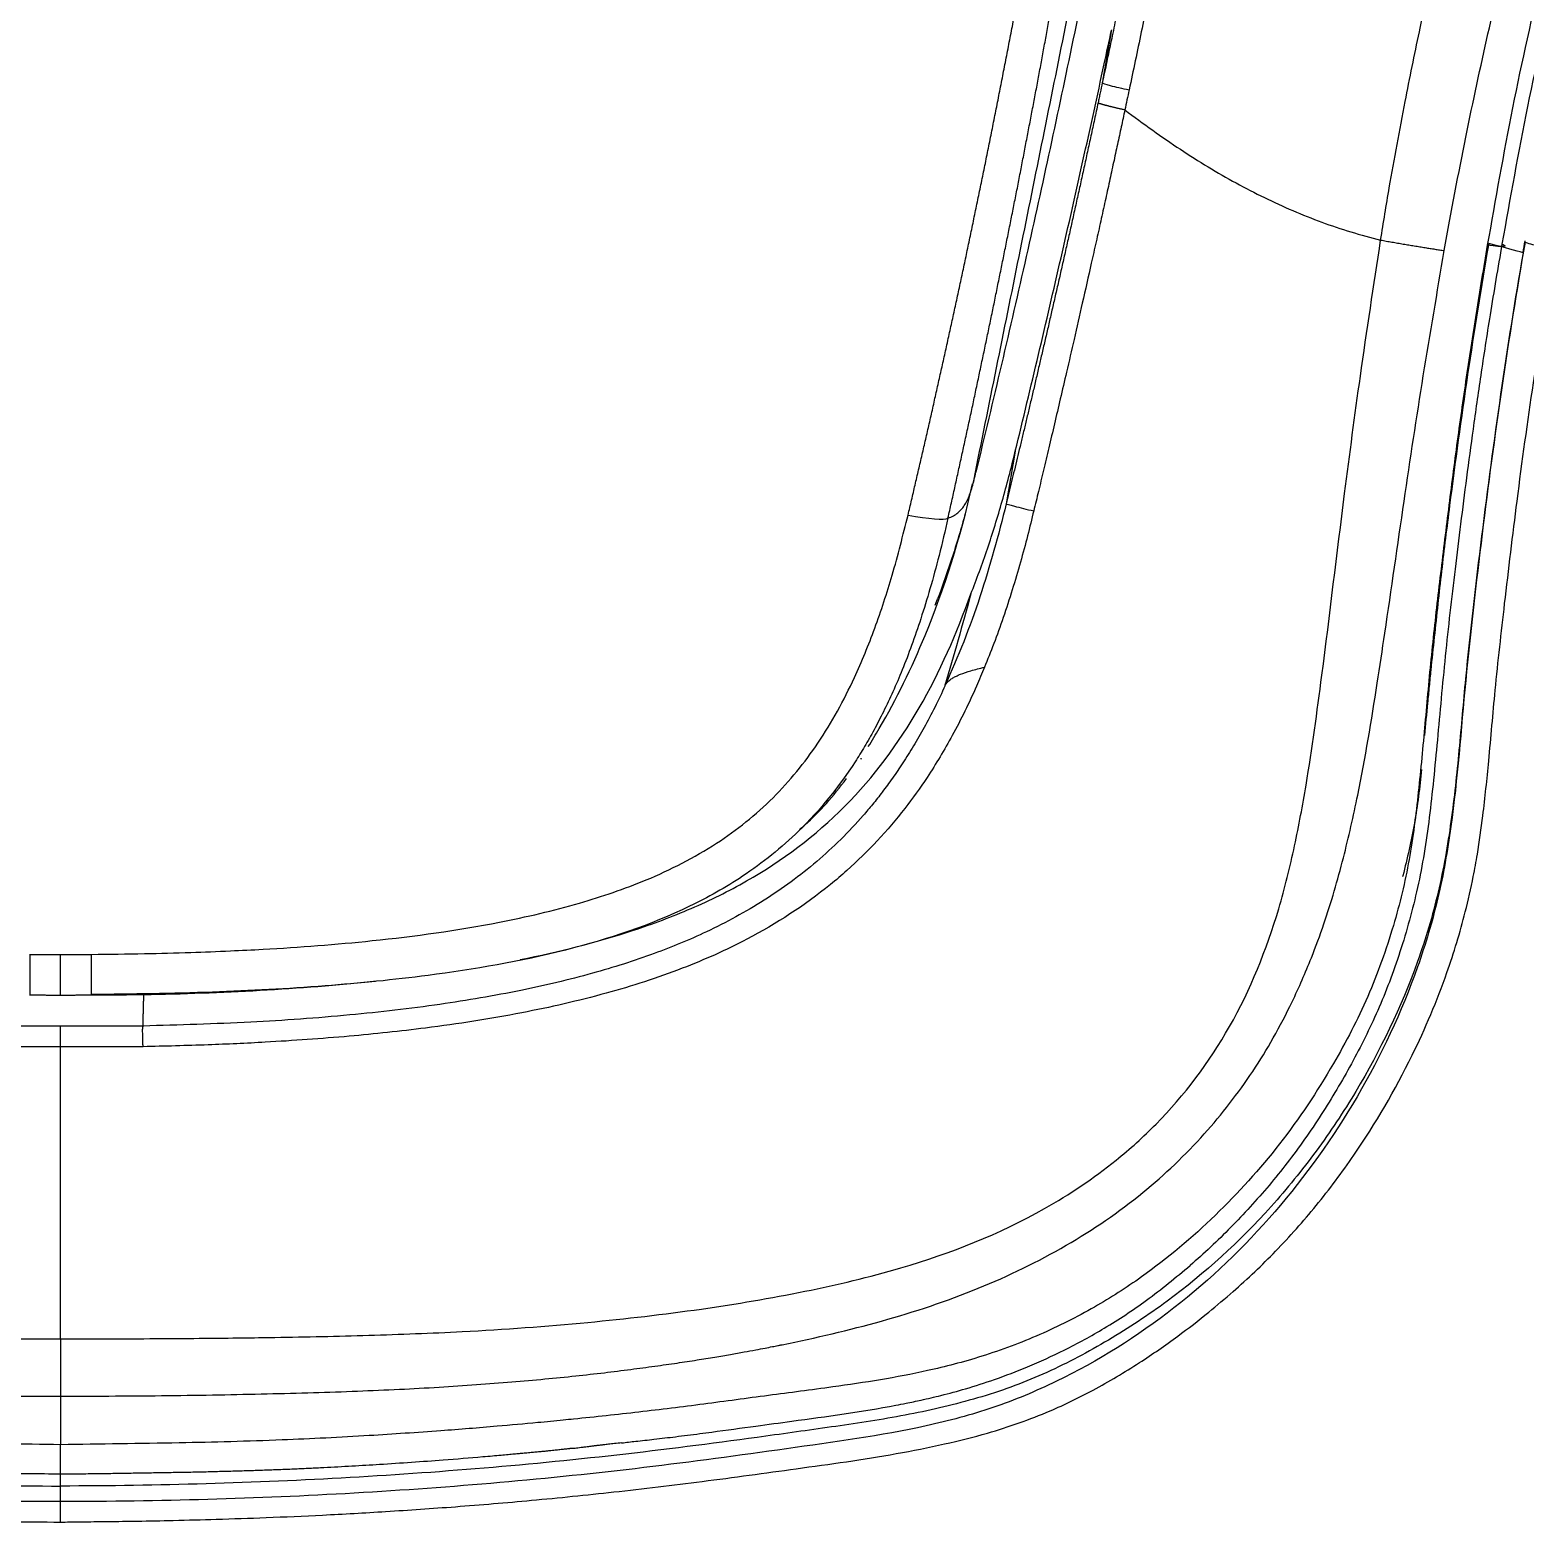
# Model space of a CAD drawing. Extents: x 1777 to 3131, y 3495 to 4487.
# Drawn here: x 2239.63 to 2253.95, y 4022.52 to 4036.81 of the extents above; entities that cross this region are included whole.
import ezdxf

# ---------------------------------------------------------------- set-up
doc = ezdxf.new("R2010")
doc.units = 0
doc.header["$LTSCALE"] = 30
doc.header["$MEASUREMENT"] = 0
doc.layers.add('\\M+5B3DF\\M+5B4E7\\M+5CFDF', color=3, linetype='CONTINUOUS', lineweight=9)

msp = doc.modelspace()

# ---------------------------------------------------------------- linework, layer by layer
at = {"layer": '\\M+5B3DF\\M+5B4E7\\M+5CFDF', "color": 0, "lineweight": -3}
for p, q in [((2249.068, 4032.777), (2248.98, 4032.273)), ((2239.924, 4022.865), (2239.924, 4023.02)), ((2239.924, 4022.716), (2239.924, 4022.865))]:
    msp.add_line(p, q, dxfattribs=at)
for centre, major_axis, ratio, start_param, end_param in [((2250.146, 4036.255), (0.245, -0.052), 0.05394, 3.155452, 4.773361), ((2249.223, 4032.214), (0.243, -0.059), 0.014507, 3.166354, 4.80362), ((2247.942, 4032.254), (-0.488, 0.11), 0.131853, 1.803801, 3.00151), ((2247.79, 4030.291), (0, 0.5), 0.999999, 2.717162, 2.738304), ((2239.632, 4028.067), (0.003, 0.5), 0.003477, 1.789549, 3.107129), ((2239.924, 4028.066), (0, 0.5), 0.000009, 3.185654, 4.493524), ((2240.217, 4028.067), (-0.003, 0.5), 0.003479, 3.176055, 4.493636), ((2239.924, 4027.024), (0, -0.25), 0.000178, 1.763416, 2.951475), ((2239.924, 4023.802), (0, 1.5), 0.000013, 1.25003, 1.621353)]:
    msp.add_ellipse(centre, major_axis=major_axis, ratio=ratio, start_param=start_param, end_param=end_param, dxfattribs=at)
for points, knots in [([(2290.484, 4143.007), (2290.489, 4142.998), (2290.679, 4142.673), (2291.05, 4142.015), (2291.576, 4141.01), (2292.09, 4139.92), (2292.623, 4138.686), (2293.192, 4137.24), (2293.76, 4135.597), (2294.297, 4133.823), (2294.782, 4131.977), (2295.211, 4130.065), (2295.595, 4128.083), (2295.93, 4126.034), (2296.221, 4123.909), (2296.479, 4121.696), (2296.695, 4119.41), (2296.877, 4117.049), (2297.013, 4114.661), (2297.115, 4112.269), (2297.169, 4109.931), (2297.19, 4107.649), (2297.175, 4105.409), (2297.129, 4103.182), (2297.048, 4100.938), (2296.927, 4098.683), (2296.771, 4096.416), (2296.563, 4094.126), (2296.309, 4091.784), (2295.981, 4089.39), (2295.574, 4086.953), (2295.069, 4084.458), (2294.459, 4082.014), (2293.867, 4079.981), (2293.34, 4078.403), (2292.895, 4077.182), (2292.425, 4075.995), (2291.932, 4074.844), (2291.416, 4073.718), (2290.859, 4072.613), (2290.266, 4071.519), (2289.624, 4070.435), (2288.929, 4069.376), (2288.207, 4068.369), (2287.467, 4067.44), (2286.715, 4066.584), (2285.943, 4065.776), (2285.136, 4065.008), (2284.288, 4064.279), (2283.412, 4063.585), (2282.509, 4062.937), (2281.596, 4062.335), (2280.69, 4061.765), (2279.784, 4061.229), (2278.869, 4060.722), (2277.941, 4060.228), (2276.96, 4059.729), (2275.885, 4059.203), (2274.707, 4058.643), (2273.457, 4058.06), (2272.177, 4057.456), (2270.901, 4056.833), (2269.69, 4056.214), (2268.608, 4055.632), (2267.538, 4055.019), (2266.493, 4054.363), (2265.435, 4053.638), (2264.472, 4052.921), (2263.54, 4052.167), (2262.619, 4051.362), (2261.703, 4050.535), (2260.814, 4049.723), (2259.991, 4048.928), (2259.289, 4048.162), (2258.721, 4047.479), (2258.281, 4046.914), (2257.937, 4046.443), (2257.659, 4046.027), (2257.423, 4045.644), (2257.175, 4045.219), (2256.91, 4044.743), (2256.624, 4044.198), (2256.353, 4043.644), (2256.091, 4043.067), (2255.827, 4042.436), (2255.54, 4041.7), (2255.22, 4040.812), (2254.888, 4039.772), (2254.565, 4038.611), (2254.254, 4037.372), (2253.965, 4036.083), (2253.807, 4035.201), (2253.729, 4034.761)], [0, 0, 0, 0, 0.000249, 0.008916, 0.017886, 0.027158, 0.037545, 0.049877, 0.064188, 0.079026, 0.094192, 0.109873, 0.126, 0.142603, 0.159715, 0.177508, 0.196149, 0.214924, 0.234452, 0.253688, 0.272519, 0.290724, 0.308584, 0.326418, 0.344337, 0.362602, 0.380752, 0.398999, 0.417862, 0.437408, 0.457046, 0.477191, 0.498512, 0.517389, 0.527892, 0.538271, 0.548415, 0.558305, 0.568085, 0.577888, 0.587654, 0.597568, 0.607634, 0.617478, 0.626664, 0.635428, 0.644046, 0.652634, 0.661245, 0.669847, 0.678351, 0.686737, 0.694871, 0.702836, 0.710787, 0.718707, 0.726778, 0.735836, 0.745918, 0.756431, 0.767185, 0.778121, 0.788755, 0.798204, 0.806156, 0.816934, 0.826447, 0.835552, 0.84446, 0.853939, 0.86358, 0.872633, 0.88133, 0.889549, 0.896262, 0.901548, 0.905802, 0.909513, 0.912928, 0.916035, 0.920686, 0.925318, 0.929989, 0.934669, 0.939673, 0.945479, 0.952541, 0.961029, 0.970166, 0.979783, 0.989897, 1, 1, 1, 1]), ([(2290.186, 4142.916), (2290.239, 4142.826), (2290.506, 4142.37), (2290.974, 4141.53), (2291.562, 4140.371), (2292.108, 4139.16), (2292.628, 4137.907), (2293.117, 4136.611), (2293.569, 4135.271), (2293.99, 4133.89), (2294.379, 4132.47), (2294.731, 4131.01), (2295.053, 4129.513), (2295.347, 4127.981), (2295.611, 4126.412), (2295.846, 4124.81), (2296.058, 4123.173), (2296.248, 4121.505), (2296.413, 4119.803), (2296.558, 4118.07), (2296.681, 4116.305), (2296.781, 4114.508), (2296.863, 4112.681), (2296.917, 4110.822), (2296.95, 4108.932), (2296.959, 4107.012), (2296.943, 4105.062), (2296.9, 4103.081), (2296.831, 4101.072), (2296.726, 4099.032), (2296.594, 4096.964), (2296.419, 4094.868), (2296.205, 4092.745), (2295.945, 4090.597), (2295.621, 4088.424), (2295.234, 4086.231), (2294.766, 4084.021), (2294.203, 4081.798), (2293.653, 4079.908), (2293.136, 4078.356), (2292.695, 4077.143), (2292.22, 4075.941), (2291.711, 4074.751), (2291.169, 4073.574), (2290.581, 4072.416), (2289.956, 4071.276), (2289.28, 4070.16), (2288.552, 4069.073), (2287.774, 4068.016), (2286.933, 4067.002), (2286.037, 4066.029), (2285.087, 4065.101), (2284.076, 4064.231), (2283.023, 4063.406), (2281.916, 4062.641), (2280.783, 4061.914), (2279.625, 4061.221), (2278.44, 4060.57), (2277.24, 4059.942), (2276.025, 4059.341), (2274.801, 4058.755), (2273.572, 4058.179), (2272.345, 4057.6), (2271.125, 4057.009), (2269.917, 4056.398), (2268.722, 4055.766), (2267.615, 4055.139), (2266.602, 4054.512), (2265.68, 4053.894), (2264.778, 4053.248), (2263.902, 4052.569), (2263.052, 4051.858), (2262.222, 4051.124), (2261.395, 4050.381), (2260.569, 4049.629), (2259.765, 4048.85), (2259.012, 4048.023), (2258.304, 4047.158), (2257.635, 4046.259), (2257.187, 4045.52), (2256.824, 4044.875), (2256.471, 4044.216), (2255.975, 4043.186), (2255.395, 4041.759), (2254.867, 4040.227), (2254.447, 4038.722), (2254.116, 4037.395), (2253.822, 4036.073), (2253.666, 4035.189), (2253.589, 4034.75)], [0, 0, 0, 0, 0.002468, 0.012514, 0.022798, 0.033329, 0.044108, 0.055129, 0.066393, 0.077904, 0.089657, 0.101655, 0.113899, 0.126387, 0.139118, 0.152094, 0.165315, 0.17878, 0.192488, 0.20644, 0.220635, 0.235074, 0.249757, 0.264681, 0.279851, 0.295264, 0.31092, 0.326819, 0.34296, 0.359346, 0.375974, 0.392844, 0.409959, 0.427314, 0.444912, 0.462752, 0.480832, 0.499156, 0.517721, 0.528, 0.538278, 0.548557, 0.558836, 0.569113, 0.579388, 0.589662, 0.599931, 0.610203, 0.620471, 0.630736, 0.641004, 0.651267, 0.661534, 0.671801, 0.682071, 0.692355, 0.702632, 0.712912, 0.723195, 0.733479, 0.743768, 0.75406, 0.764357, 0.774655, 0.784949, 0.79524, 0.805535, 0.814028, 0.822513, 0.830998, 0.839481, 0.847958, 0.856419, 0.864871, 0.873338, 0.881827, 0.890319, 0.898795, 0.907282, 0.915765, 0.918446, 0.924105, 0.932748, 0.944371, 0.958984, 0.969412, 0.979719, 0.989916, 1, 1, 1, 1]), ([(2252.567, 4034.8), (2252.594, 4034.967), (2252.667, 4035.411), (2252.79, 4036.076), (2252.926, 4036.748), (2253.161, 4037.825), (2253.514, 4039.225), (2254.017, 4040.884), (2254.452, 4042.11), (2254.861, 4043.133), (2255.233, 4043.968), (2255.646, 4044.798), (2256.067, 4045.572), (2256.513, 4046.353), (2257.003, 4047.086), (2257.477, 4047.719), (2257.929, 4048.282), (2258.371, 4048.813), (2258.858, 4049.361), (2259.412, 4049.927), (2259.82, 4050.312), (2260.029, 4050.51)], [0, 0, 0, 0, 0.028529, 0.075685, 0.113972, 0.143867, 0.261493, 0.357044, 0.436102, 0.480933, 0.543093, 0.590575, 0.637651, 0.692424, 0.743147, 0.787074, 0.826678, 0.865668, 0.904545, 0.95121, 1, 1, 1, 1]), ([(2250.578, 4041.885), (2250.437, 4041.022), (2250.287, 4040.16), (2249.968, 4038.436), (2249.799, 4037.574), (2249.62, 4036.715)], [0, 0, 0, 0, 0.5, 0.5, 1, 1, 1, 1]), ([(2250.857, 4041.295), (2250.85, 4041.256), (2250.837, 4041.178), (2250.817, 4041.06), (2250.797, 4040.944), (2250.777, 4040.828), (2250.757, 4040.712), (2250.736, 4040.596), (2250.716, 4040.481), (2250.696, 4040.366), (2250.675, 4040.252), (2250.655, 4040.138), (2250.634, 4040.025), (2250.614, 4039.912), (2250.593, 4039.799), (2250.572, 4039.687), (2250.552, 4039.575), (2250.531, 4039.463), (2250.51, 4039.352), (2250.489, 4039.242), (2250.469, 4039.131), (2250.448, 4039.022), (2250.427, 4038.912), (2250.406, 4038.803), (2250.385, 4038.694), (2250.364, 4038.586), (2250.344, 4038.478), (2250.323, 4038.371), (2250.302, 4038.264), (2250.281, 4038.157), (2250.26, 4038.051), (2250.239, 4037.945), (2250.218, 4037.84), (2250.197, 4037.735), (2250.176, 4037.63), (2250.155, 4037.526), (2250.133, 4037.422), (2250.112, 4037.319), (2250.091, 4037.216), (2250.07, 4037.113), (2250.049, 4037.011), (2250.028, 4036.91), (2250.007, 4036.808), (2249.986, 4036.707), (2249.965, 4036.607), (2249.944, 4036.507), (2249.923, 4036.407), (2249.908, 4036.34), (2249.901, 4036.307)], [0, 0, 0, 0, 0.023511, 0.046943, 0.070297, 0.093573, 0.11677, 0.139888, 0.162927, 0.185888, 0.208771, 0.231575, 0.254301, 0.276948, 0.299517, 0.322007, 0.344419, 0.366752, 0.389006, 0.411181, 0.433277, 0.455294, 0.477231, 0.49909, 0.520869, 0.542569, 0.56419, 0.585732, 0.607194, 0.628578, 0.649882, 0.671107, 0.692253, 0.713321, 0.734309, 0.755219, 0.77605, 0.796803, 0.817476, 0.838072, 0.858588, 0.879026, 0.899385, 0.919665, 0.939867, 0.95999, 0.980034, 1, 1, 1, 1]), ([(2251.114, 4041.226), (2251.107, 4041.184), (2251.093, 4041.1), (2251.071, 4040.975), (2251.049, 4040.849), (2251.027, 4040.722), (2251.005, 4040.596), (2250.982, 4040.468), (2250.959, 4040.34), (2250.936, 4040.212), (2250.913, 4040.083), (2250.89, 4039.954), (2250.866, 4039.824), (2250.842, 4039.694), (2250.818, 4039.563), (2250.794, 4039.432), (2250.769, 4039.301), (2250.744, 4039.169), (2250.719, 4039.037), (2250.694, 4038.904), (2250.659, 4038.72), (2250.614, 4038.486), (2250.559, 4038.202), (2250.503, 4037.919), (2250.446, 4037.637), (2250.389, 4037.355), (2250.332, 4037.075), (2250.275, 4036.795), (2250.217, 4036.517), (2250.178, 4036.332), (2250.158, 4036.239)], [0, 0, 0, 0, 0.025029, 0.050156, 0.075382, 0.100706, 0.126127, 0.151644, 0.177257, 0.202965, 0.228766, 0.254661, 0.280649, 0.306728, 0.332897, 0.359156, 0.385504, 0.411939, 0.43846, 0.465067, 0.491758, 0.548869, 0.605837, 0.662657, 0.719319, 0.775817, 0.832143, 0.888288, 0.944243, 1, 1, 1, 1]), ([(2248.041, 4032.166), (2248.052, 4032.214), (2248.075, 4032.31), (2248.108, 4032.454), (2248.142, 4032.599), (2248.176, 4032.745), (2248.21, 4032.892), (2248.244, 4033.041), (2248.278, 4033.19), (2248.311, 4033.341), (2248.345, 4033.492), (2248.379, 4033.645), (2248.413, 4033.798), (2248.447, 4033.953), (2248.481, 4034.108), (2248.515, 4034.265), (2248.549, 4034.423), (2248.583, 4034.582), (2248.617, 4034.741), (2248.65, 4034.902), (2248.684, 4035.064), (2248.718, 4035.227), (2248.752, 4035.391), (2248.785, 4035.556), (2248.819, 4035.722), (2248.852, 4035.889), (2248.886, 4036.057), (2248.919, 4036.226), (2248.952, 4036.396), (2248.986, 4036.567), (2249.019, 4036.739), (2249.052, 4036.912), (2249.085, 4037.086), (2249.117, 4037.261), (2249.15, 4037.437), (2249.183, 4037.614), (2249.215, 4037.792), (2249.247, 4037.971), (2249.28, 4038.151), (2249.312, 4038.332), (2249.343, 4038.514), (2249.375, 4038.697), (2249.407, 4038.881), (2249.438, 4039.066), (2249.469, 4039.251), (2249.501, 4039.438), (2249.531, 4039.626), (2249.562, 4039.815), (2249.593, 4040.004), (2249.623, 4040.195), (2249.653, 4040.386), (2249.683, 4040.579), (2249.703, 4040.708), (2249.712, 4040.772)], [0, 0, 0, 0, 0.016653, 0.033427, 0.050322, 0.067338, 0.084474, 0.101731, 0.119109, 0.136606, 0.154223, 0.17196, 0.189817, 0.207792, 0.225887, 0.244102, 0.262434, 0.280886, 0.299456, 0.318144, 0.33695, 0.355875, 0.374917, 0.394076, 0.413353, 0.432747, 0.452258, 0.471886, 0.49163, 0.511491, 0.531468, 0.551561, 0.57177, 0.592095, 0.612535, 0.63309, 0.653761, 0.674546, 0.695447, 0.716462, 0.737591, 0.758834, 0.780192, 0.801663, 0.823249, 0.844947, 0.866759, 0.888684, 0.910722, 0.932873, 0.955136, 0.977512, 1, 1, 1, 1]), ([(2248.423, 4032.137), (2248.434, 4032.185), (2248.456, 4032.282), (2248.488, 4032.428), (2248.52, 4032.574), (2248.552, 4032.72), (2248.584, 4032.866), (2248.616, 4033.013), (2248.648, 4033.159), (2248.679, 4033.306), (2248.71, 4033.453), (2248.741, 4033.6), (2248.772, 4033.747), (2248.803, 4033.894), (2248.834, 4034.041), (2248.864, 4034.188), (2248.894, 4034.336), (2248.924, 4034.484), (2248.954, 4034.631), (2248.984, 4034.779), (2249.014, 4034.928), (2249.043, 4035.076), (2249.073, 4035.224), (2249.102, 4035.372), (2249.131, 4035.521), (2249.159, 4035.67), (2249.188, 4035.819), (2249.216, 4035.968), (2249.245, 4036.117), (2249.273, 4036.266), (2249.301, 4036.415), (2249.328, 4036.565), (2249.356, 4036.714), (2249.383, 4036.864), (2249.41, 4037.014), (2249.437, 4037.164), (2249.464, 4037.314), (2249.491, 4037.464), (2249.517, 4037.614), (2249.544, 4037.765), (2249.57, 4037.915), (2249.596, 4038.066), (2249.621, 4038.217), (2249.647, 4038.368), (2249.672, 4038.519), (2249.698, 4038.67), (2249.723, 4038.821), (2249.747, 4038.972), (2249.772, 4039.124), (2249.796, 4039.275), (2249.821, 4039.427), (2249.845, 4039.579), (2249.869, 4039.731), (2249.892, 4039.883), (2249.916, 4040.035), (2249.939, 4040.187), (2249.962, 4040.34), (2249.985, 4040.492), (2250.008, 4040.645), (2250.023, 4040.746), (2250.03, 4040.797)], [0, 0, 0, 0, 0.016833, 0.033681, 0.050543, 0.067419, 0.08431, 0.101215, 0.118134, 0.135068, 0.152016, 0.168979, 0.185955, 0.202946, 0.219952, 0.236972, 0.254006, 0.271054, 0.288117, 0.305193, 0.322285, 0.33939, 0.35651, 0.373644, 0.390792, 0.407954, 0.425131, 0.442322, 0.459528, 0.476748, 0.493982, 0.51123, 0.528493, 0.54577, 0.563061, 0.580367, 0.597687, 0.615021, 0.63237, 0.649733, 0.667111, 0.684503, 0.701909, 0.719329, 0.736764, 0.754213, 0.771677, 0.789155, 0.806647, 0.824153, 0.841674, 0.859209, 0.876758, 0.894321, 0.911899, 0.929491, 0.947097, 0.964717, 0.982351, 1, 1, 1, 1]), ([(2249.989, 4036.813), (2249.989, 4036.812), (2249.988, 4036.808), (2249.987, 4036.802), (2249.986, 4036.794), (2249.984, 4036.785), (2249.983, 4036.775), (2249.98, 4036.763), (2249.978, 4036.749), (2249.976, 4036.735), (2249.973, 4036.72), (2249.97, 4036.705), (2249.968, 4036.69), (2249.965, 4036.674), (2249.962, 4036.658), (2249.959, 4036.642), (2249.957, 4036.625), (2249.954, 4036.611), (2249.952, 4036.598), (2249.95, 4036.585), (2249.947, 4036.573), (2249.945, 4036.56), (2249.943, 4036.548), (2249.941, 4036.538), (2249.94, 4036.529), (2249.939, 4036.521), (2249.938, 4036.516), (2249.937, 4036.514)], [0, 0, 0, 0, 0.015596, 0.035713, 0.060352, 0.089515, 0.123202, 0.161412, 0.204146, 0.251403, 0.297244, 0.3452, 0.395278, 0.447479, 0.501806, 0.564047, 0.620049, 0.669814, 0.713342, 0.750634, 0.797837, 0.84118, 0.880661, 0.916282, 0.948045, 0.97595, 1, 1, 1, 1]), ([(2249.62, 4036.715), (2249.548, 4036.369), (2249.475, 4036.023), (2249.326, 4035.332), (2249.25, 4034.987), (2249.095, 4034.298), (2249.016, 4033.953), (2248.855, 4033.265), (2248.773, 4032.921), (2248.69, 4032.577)], [0, 0, 0, 0, 0.25, 0.25, 0.5, 0.5, 0.75, 0.75, 1, 1, 1, 1]), ([(2249.068, 4032.777), (2249.143, 4033.085), (2249.217, 4033.394), (2249.363, 4034.012), (2249.435, 4034.321), (2249.648, 4035.249), (2249.786, 4035.868), (2249.92, 4036.488)], [0, 0, 0, 0, 0.25, 0.25, 0.5, 0.5, 1, 1, 1, 1]), ([(2249.937, 4036.514), (2249.937, 4036.513), (2249.936, 4036.509), (2249.935, 4036.503), (2249.934, 4036.496), (2249.933, 4036.489), (2249.932, 4036.481), (2249.93, 4036.472), (2249.928, 4036.462), (2249.926, 4036.451), (2249.924, 4036.439), (2249.922, 4036.425), (2249.919, 4036.411), (2249.917, 4036.396), (2249.914, 4036.381), (2249.911, 4036.366), (2249.909, 4036.351), (2249.906, 4036.336), (2249.904, 4036.322), (2249.902, 4036.312), (2249.901, 4036.307)], [0, 0, 0, 0, 0.023414, 0.050925, 0.082534, 0.118246, 0.158061, 0.20198, 0.250004, 0.309853, 0.371471, 0.434864, 0.500034, 0.572885, 0.645258, 0.717156, 0.788578, 0.859525, 0.929999, 1, 1, 1, 1]), ([(2249.901, 4036.307), (2249.895, 4036.275), (2249.888, 4036.243), (2249.877, 4036.195), (2249.874, 4036.179), (2249.867, 4036.147), (2249.864, 4036.131), (2249.861, 4036.115)], [0, 0, 0, 0, 0.5, 0.5, 0.75, 0.75, 1, 1, 1, 1]), ([(2249.86, 4036.115), (2249.849, 4036.062), (2249.826, 4035.957), (2249.792, 4035.8), (2249.759, 4035.645), (2249.725, 4035.491), (2249.692, 4035.34), (2249.659, 4035.191), (2249.626, 4035.043), (2249.594, 4034.897), (2249.561, 4034.754), (2249.529, 4034.612), (2249.498, 4034.472), (2249.466, 4034.334), (2249.435, 4034.198), (2249.404, 4034.063), (2249.374, 4033.931), (2249.343, 4033.8), (2249.319, 4033.694), (2249.304, 4033.632), (2249.3, 4033.612)], [0, 0, 0, 0, 0.063409, 0.126073, 0.187992, 0.249167, 0.309596, 0.369279, 0.428217, 0.486409, 0.543855, 0.600556, 0.656512, 0.711723, 0.766189, 0.819912, 0.872891, 0.925126, 0.976618, 1, 1, 1, 1]), ([(2250.117, 4036.047), (2250.106, 4035.993), (2250.082, 4035.883), (2250.046, 4035.714), (2250.008, 4035.54), (2249.969, 4035.359), (2249.928, 4035.173), (2249.886, 4034.98), (2249.841, 4034.781), (2249.783, 4034.519), (2249.712, 4034.207), (2249.633, 4033.86), (2249.563, 4033.554), (2249.5, 4033.284), (2249.444, 4033.043), (2249.39, 4032.814), (2249.339, 4032.599), (2249.291, 4032.397), (2249.26, 4032.268), (2249.244, 4032.205)], [0, 0, 0, 0, 0.042174, 0.085891, 0.131176, 0.178057, 0.226559, 0.276709, 0.328535, 0.382063, 0.481123, 0.571664, 0.65344, 0.719775, 0.782743, 0.842301, 0.898404, 0.950994, 1, 1, 1, 1]), ([(2250.117, 4036.047), (2250.206, 4035.981), (2250.38, 4035.851), (2250.646, 4035.669), (2250.912, 4035.5), (2251.18, 4035.346), (2251.451, 4035.206), (2251.724, 4035.08), (2252.001, 4034.97), (2252.281, 4034.875), (2252.472, 4034.825), (2252.567, 4034.8)], [0, 0, 0, 0, 0.11939, 0.23583, 0.349686, 0.461326, 0.571127, 0.679479, 0.786787, 0.893479, 1, 1, 1, 1]), ([(2225.615, 4034.696), (2225.654, 4034.463), (2225.731, 4034.014), (2225.83, 4033.361), (2225.915, 4032.756), (2225.988, 4032.199), (2226.05, 4031.689), (2226.104, 4031.227), (2226.15, 4030.814), (2226.187, 4030.449), (2226.215, 4030.132), (2226.238, 4029.863), (2226.259, 4029.642), (2226.277, 4029.471), (2226.31, 4029.188), (2226.369, 4028.782), (2226.487, 4028.246), (2226.65, 4027.731), (2226.888, 4027.14), (2227.186, 4026.565), (2227.534, 4026.031), (2227.86, 4025.602), (2228.215, 4025.188), (2228.616, 4024.777), (2229.081, 4024.378), (2229.505, 4024.09), (2229.958, 4023.823), (2230.443, 4023.579), (2231.04, 4023.362), (2231.586, 4023.232), (2232.164, 4023.13), (2232.814, 4023.042), (2233.575, 4022.938), (2234.315, 4022.847), (2235.033, 4022.77), (2235.729, 4022.705), (2236.403, 4022.652), (2237.052, 4022.61), (2237.677, 4022.578), (2238.276, 4022.553), (2238.849, 4022.536), (2239.395, 4022.524), (2239.751, 4022.521), (2239.924, 4022.519)], [0, 0, 0, 0, 0.031285, 0.060417, 0.087397, 0.112224, 0.134902, 0.155423, 0.173773, 0.189958, 0.204003, 0.215913, 0.225679, 0.233289, 0.238735, 0.263271, 0.287442, 0.311188, 0.334491, 0.37193, 0.397271, 0.420006, 0.444607, 0.471101, 0.49798, 0.528254, 0.541213, 0.570303, 0.602752, 0.62842, 0.647309, 0.683211, 0.717898, 0.751417, 0.783764, 0.814936, 0.84493, 0.873741, 0.901363, 0.927797, 0.953047, 0.977114, 1, 1, 1, 1]), ([(2239.924, 4022.716), (2238.986, 4022.716), (2238.047, 4022.743), (2236.182, 4022.849), (2235.257, 4022.931), (2233.886, 4023.095), (2233.431, 4023.156), (2232.753, 4023.253), (2232.527, 4023.285), (2232.081, 4023.353), (2231.86, 4023.391), (2231.426, 4023.487), (2231.212, 4023.544), (2230.795, 4023.685), (2230.592, 4023.769), (2229.997, 4024.056), (2229.62, 4024.293), (2228.57, 4025.108), (2227.975, 4025.799), (2227.284, 4026.976), (2227.087, 4027.392), (2226.856, 4028.041), (2226.79, 4028.261), (2226.683, 4028.709), (2226.642, 4028.937), (2226.545, 4029.626), (2226.514, 4030.094), (2226.424, 4031.032), (2226.368, 4031.5), (2226.197, 4032.901), (2226.063, 4033.833), (2225.902, 4034.76)], [0, 0, 0, 0, 0.125, 0.125, 0.25, 0.25, 0.3125, 0.3125, 0.34375, 0.34375, 0.375, 0.375, 0.40625, 0.40625, 0.4375, 0.4375, 0.5, 0.5, 0.625, 0.625, 0.6875, 0.6875, 0.71875, 0.71875, 0.75, 0.75, 0.8125, 0.8125, 0.875, 0.875, 1, 1, 1, 1]), ([(2225.918, 4034.679), (2225.995, 4034.228), (2226.067, 4033.776), (2226.199, 4032.871), (2226.259, 4032.417), (2226.371, 4031.509), (2226.425, 4031.056), (2226.491, 4030.371), (2226.509, 4030.142), (2226.551, 4029.685), (2226.575, 4029.457), (2226.638, 4029.004), (2226.678, 4028.778), (2226.783, 4028.331), (2226.85, 4028.109), (2227.086, 4027.45), (2227.287, 4027.036), (2227.638, 4026.449), (2227.764, 4026.259), (2228.034, 4025.891), (2228.179, 4025.712), (2228.633, 4025.206), (2228.965, 4024.903), (2229.507, 4024.502), (2229.696, 4024.377), (2230.081, 4024.149), (2230.277, 4024.045), (2230.68, 4023.862), (2230.887, 4023.784), (2231.208, 4023.689), (2231.316, 4023.66), (2231.532, 4023.606), (2231.641, 4023.582), (2231.972, 4023.516), (2232.194, 4023.481), (2232.639, 4023.417), (2232.862, 4023.385), (2233.531, 4023.292), (2233.979, 4023.233), (2235.328, 4023.076), (2236.235, 4022.998), (2238.067, 4022.894), (2238.991, 4022.865), (2239.924, 4022.865)], [0, 0, 0, 0, 0.0625, 0.0625, 0.125, 0.125, 0.1875, 0.1875, 0.21875, 0.21875, 0.25, 0.25, 0.28125, 0.28125, 0.3125, 0.3125, 0.375, 0.375, 0.40625, 0.40625, 0.4375, 0.4375, 0.5, 0.5, 0.53125, 0.53125, 0.5625, 0.5625, 0.59375, 0.59375, 0.609375, 0.609375, 0.625, 0.625, 0.65625, 0.65625, 0.6875, 0.6875, 0.75, 0.75, 0.875, 0.875, 1, 1, 1, 1]), ([(2239.924, 4023.261), (2239.743, 4023.264), (2239.381, 4023.268), (2238.838, 4023.277), (2238.295, 4023.288), (2237.754, 4023.307), (2237.214, 4023.332), (2236.675, 4023.365), (2236.137, 4023.404), (2235.495, 4023.457), (2234.754, 4023.529), (2233.919, 4023.627), (2233.098, 4023.74), (2232.293, 4023.842), (2231.508, 4023.98), (2230.76, 4024.208), (2230.061, 4024.537), (2229.421, 4024.958), (2228.88, 4025.429), (2228.428, 4025.909), (2228.062, 4026.38), (2227.756, 4026.861), (2227.496, 4027.338), (2227.317, 4027.757), (2227.185, 4028.141), (2227.074, 4028.525), (2226.978, 4029.014), (2226.901, 4029.671), (2226.847, 4030.296), (2226.792, 4030.877), (2226.73, 4031.431), (2226.633, 4032.236), (2226.485, 4033.382), (2226.341, 4034.256), (2226.26, 4034.75)], [0, 0, 0, 0, 0.025067, 0.050136, 0.075178, 0.100202, 0.125227, 0.150268, 0.175316, 0.200362, 0.240285, 0.279784, 0.318938, 0.357647, 0.395651, 0.433019, 0.469937, 0.50643, 0.542578, 0.571933, 0.599897, 0.626557, 0.651848, 0.675698, 0.689721, 0.708161, 0.731006, 0.758523, 0.799708, 0.818067, 0.839583, 0.877037, 0.930516, 1, 1, 1, 1]), ([(2226.672, 4034.699), (2226.717, 4034.438), (2226.808, 4033.915), (2226.933, 4033.128), (2227.052, 4032.339), (2227.167, 4031.547), (2227.282, 4030.753), (2227.408, 4029.957), (2227.562, 4029.16), (2227.716, 4028.574), (2227.842, 4028.199), (2227.928, 4027.966), (2228.092, 4027.564), (2228.348, 4027.067), (2228.696, 4026.556), (2229.087, 4026.093), (2229.584, 4025.637), (2230.203, 4025.205), (2230.903, 4024.841), (2231.699, 4024.54), (2233.107, 4024.161), (2234.717, 4023.926), (2236.4, 4023.799), (2237.515, 4023.757), (2238.466, 4023.736), (2239.251, 4023.727), (2239.718, 4023.727), (2239.924, 4023.726)], [0, 0, 0, 0, 0.038636, 0.077307, 0.116013, 0.154774, 0.193636, 0.232641, 0.271894, 0.311444, 0.320407, 0.329373, 0.347585, 0.383691, 0.410677, 0.438459, 0.473133, 0.510942, 0.551207, 0.591398, 0.638535, 0.769354, 0.831758, 0.886026, 0.932113, 0.970083, 1, 1, 1, 1]), ([(2227.282, 4034.8), (2227.313, 4034.602), (2227.38, 4034.179), (2227.497, 4033.357), (2227.657, 4032.162), (2227.811, 4030.859), (2227.96, 4029.775), (2228.085, 4029.071), (2228.263, 4028.309), (2228.617, 4027.364), (2229.21, 4026.523), (2229.835, 4025.949), (2230.411, 4025.555), (2231.075, 4025.223), (2231.803, 4024.964), (2232.585, 4024.766), (2233.728, 4024.553), (2234.98, 4024.41), (2236.322, 4024.326), (2237.248, 4024.299), (2238.092, 4024.285), (2238.931, 4024.276), (2239.568, 4024.275), (2239.924, 4024.275)], [0, 0, 0, 0, 0.030068, 0.064338, 0.124839, 0.21105, 0.261385, 0.288915, 0.318085, 0.378646, 0.439049, 0.472155, 0.508498, 0.546441, 0.586741, 0.627834, 0.670736, 0.765212, 0.819715, 0.87417, 0.90461, 0.946558, 1, 1, 1, 1]), ([(2239.924, 4024.275), (2240.094, 4024.275), (2240.416, 4024.275), (2240.876, 4024.277), (2241.286, 4024.28), (2241.648, 4024.284), (2242.173, 4024.291), (2242.876, 4024.307), (2243.877, 4024.344), (2244.941, 4024.421), (2246.036, 4024.548), (2247.038, 4024.716), (2248.155, 4024.98), (2249.174, 4025.379), (2249.96, 4025.908), (2250.582, 4026.467), (2251.172, 4027.25), (2251.552, 4028.196), (2251.747, 4028.987), (2251.884, 4029.734), (2252.038, 4030.861), (2252.193, 4032.168), (2252.378, 4033.558), (2252.501, 4034.366), (2252.567, 4034.8)], [0, 0, 0, 0, 0.025374, 0.048322, 0.068843, 0.086936, 0.102598, 0.147648, 0.192737, 0.253637, 0.309294, 0.360721, 0.409322, 0.486085, 0.528636, 0.555033, 0.614294, 0.675687, 0.706727, 0.736261, 0.789381, 0.877287, 0.933962, 1, 1, 1, 1]), ([(2253.951, 4034.781), (2253.789, 4033.853), (2253.654, 4032.92), (2253.482, 4031.518), (2253.427, 4031.05), (2253.336, 4030.11), (2253.304, 4029.642), (2253.208, 4028.952), (2253.168, 4028.723), (2253.063, 4028.275), (2252.997, 4028.054), (2252.767, 4027.404), (2252.571, 4026.987), (2251.881, 4025.809), (2251.287, 4025.116), (2250.237, 4024.298), (2249.86, 4024.061), (2249.264, 4023.772), (2249.061, 4023.688), (2248.645, 4023.546), (2248.431, 4023.489), (2247.779, 4023.345), (2247.328, 4023.286), (2246.423, 4023.157), (2245.969, 4023.096), (2244.596, 4022.932), (2243.67, 4022.85), (2241.804, 4022.743), (2240.864, 4022.716), (2239.924, 4022.716)], [0, 0, 0, 0, 0.125, 0.125, 0.1875, 0.1875, 0.25, 0.25, 0.28125, 0.28125, 0.3125, 0.3125, 0.375, 0.375, 0.5, 0.5, 0.5625, 0.5625, 0.59375, 0.59375, 0.625, 0.625, 0.6875, 0.6875, 0.75, 0.75, 0.875, 0.875, 1, 1, 1, 1]), ([(2253.589, 4034.75), (2253.552, 4034.533), (2253.479, 4034.099), (2253.38, 4033.446), (2253.288, 4032.792), (2253.205, 4032.138), (2253.125, 4031.482), (2253.05, 4030.825), (2252.992, 4030.168), (2252.931, 4029.514), (2252.852, 4028.865), (2252.722, 4028.323), (2252.579, 4027.888), (2252.447, 4027.551), (2252.291, 4027.225), (2252.025, 4026.743), (2251.616, 4026.126), (2250.995, 4025.442), (2250.389, 4024.929), (2249.815, 4024.562), (2249.305, 4024.305), (2248.849, 4024.135), (2248.487, 4024.031), (2248.164, 4023.953), (2247.776, 4023.88), (2247.268, 4023.805), (2246.703, 4023.733), (2246.085, 4023.648), (2245.463, 4023.572), (2245.013, 4023.523), (2244.69, 4023.491), (2244.446, 4023.467), (2244.056, 4023.432), (2243.518, 4023.389), (2242.832, 4023.343), (2241.997, 4023.3), (2241.011, 4023.275), (2240.303, 4023.266), (2239.924, 4023.261)], [0, 0, 0, 0, 0.03055, 0.061101, 0.091654, 0.1222, 0.152722, 0.183312, 0.213866, 0.244289, 0.274443, 0.304375, 0.321134, 0.337856, 0.354587, 0.3714, 0.414743, 0.45815, 0.502063, 0.527571, 0.555762, 0.584072, 0.597417, 0.609923, 0.631884, 0.653956, 0.683469, 0.712994, 0.742476, 0.771966, 0.776616, 0.788079, 0.80636, 0.831461, 0.863376, 0.902078, 0.947597, 1, 1, 1, 1]), ([(2239.924, 4022.519), (2239.953, 4022.52), (2240.031, 4022.521), (2240.182, 4022.523), (2240.398, 4022.525), (2240.679, 4022.529), (2241.025, 4022.536), (2241.437, 4022.547), (2241.913, 4022.563), (2242.454, 4022.587), (2243.059, 4022.621), (2243.727, 4022.667), (2244.455, 4022.728), (2245.244, 4022.808), (2246.09, 4022.909), (2246.993, 4023.034), (2247.768, 4023.14), (2248.376, 4023.261), (2248.872, 4023.384), (2249.35, 4023.552), (2249.834, 4023.787), (2250.24, 4024.03), (2250.607, 4024.283), (2250.903, 4024.514), (2251.22, 4024.781), (2251.571, 4025.113), (2251.959, 4025.55), (2252.416, 4026.162), (2252.849, 4026.904), (2253.186, 4027.698), (2253.362, 4028.279), (2253.448, 4028.66), (2253.504, 4028.968), (2253.555, 4029.337), (2253.609, 4029.861), (2253.666, 4030.539), (2253.76, 4031.369), (2253.878, 4032.352), (2254.033, 4033.486), (2254.166, 4034.289), (2254.238, 4034.716)], [0, 0, 0, 0, 0.003743, 0.010361, 0.019855, 0.032224, 0.047468, 0.065588, 0.086584, 0.110458, 0.137213, 0.166849, 0.199358, 0.234733, 0.27297, 0.31406, 0.358072, 0.379649, 0.399034, 0.428231, 0.449225, 0.472785, 0.493115, 0.51023, 0.524139, 0.549708, 0.576048, 0.603149, 0.652515, 0.690528, 0.717213, 0.732549, 0.742073, 0.758478, 0.781716, 0.811714, 0.848518, 0.892187, 0.94268, 1, 1, 1, 1]), ([(2239.924, 4023.726), (2240.1, 4023.726), (2240.443, 4023.727), (2240.948, 4023.731), (2241.432, 4023.738), (2241.896, 4023.748), (2242.339, 4023.759), (2242.761, 4023.774), (2243.162, 4023.791), (2243.543, 4023.811), (2243.901, 4023.835), (2244.239, 4023.861), (2244.555, 4023.889), (2244.851, 4023.919), (2245.125, 4023.949), (2245.378, 4023.981), (2245.61, 4024.012), (2245.822, 4024.042), (2246.013, 4024.071), (2246.184, 4024.099), (2246.334, 4024.125), (2246.464, 4024.148), (2246.575, 4024.168), (2246.665, 4024.185), (2246.736, 4024.199), (2246.786, 4024.209), (2246.817, 4024.215), (2247.152, 4024.283), (2247.793, 4024.431), (2248.709, 4024.735), (2249.553, 4025.143), (2250.282, 4025.641), (2250.878, 4026.209), (2251.279, 4026.725), (2251.545, 4027.159), (2251.733, 4027.522), (2251.893, 4027.888), (2252.062, 4028.346), (2252.213, 4028.867), (2252.386, 4029.636), (2252.506, 4030.357), (2252.647, 4031.296), (2252.787, 4032.279), (2252.972, 4033.501), (2253.109, 4034.3), (2253.177, 4034.699)], [0, 0, 0, 0, 0.025434, 0.04987, 0.07332, 0.095793, 0.117296, 0.137822, 0.157364, 0.175914, 0.19347, 0.210029, 0.225588, 0.240146, 0.253702, 0.266255, 0.277806, 0.288356, 0.297906, 0.306459, 0.314014, 0.320572, 0.326134, 0.330698, 0.334264, 0.336833, 0.338402, 0.338974, 0.387679, 0.436602, 0.483552, 0.528095, 0.568423, 0.605656, 0.624086, 0.643068, 0.665362, 0.682161, 0.714085, 0.743991, 0.796615, 0.820102, 0.881996, 0.941039, 1, 1, 1, 1]), ([(2253.931, 4034.679), (2253.776, 4033.776), (2253.646, 4032.871), (2253.478, 4031.509), (2253.424, 4031.055), (2253.358, 4030.37), (2253.339, 4030.141), (2253.296, 4029.685), (2253.272, 4029.457), (2253.209, 4029.003), (2253.17, 4028.778), (2253.065, 4028.33), (2252.999, 4028.108), (2252.763, 4027.449), (2252.562, 4027.035), (2252.211, 4026.448), (2252.085, 4026.258), (2251.814, 4025.89), (2251.67, 4025.712), (2251.216, 4025.205), (2250.884, 4024.903), (2250.342, 4024.502), (2250.153, 4024.377), (2249.767, 4024.149), (2249.571, 4024.045), (2249.169, 4023.862), (2248.962, 4023.784), (2248.64, 4023.689), (2248.532, 4023.66), (2248.316, 4023.606), (2248.207, 4023.582), (2247.876, 4023.516), (2247.654, 4023.481), (2247.209, 4023.416), (2246.986, 4023.385), (2246.317, 4023.292), (2245.87, 4023.233), (2244.521, 4023.076), (2243.614, 4022.998), (2241.782, 4022.894), (2240.858, 4022.865), (2239.924, 4022.865)], [0, 0, 0, 0, 0.125, 0.125, 0.1875, 0.1875, 0.21875, 0.21875, 0.25, 0.25, 0.28125, 0.28125, 0.3125, 0.3125, 0.375, 0.375, 0.40625, 0.40625, 0.4375, 0.4375, 0.5, 0.5, 0.53125, 0.53125, 0.5625, 0.5625, 0.59375, 0.59375, 0.609375, 0.609375, 0.625, 0.625, 0.65625, 0.65625, 0.6875, 0.6875, 0.75, 0.75, 0.875, 0.875, 1, 1, 1, 1]), ([(2253.729, 4034.761), (2253.69, 4034.535), (2253.619, 4034.116), (2253.528, 4033.525), (2253.453, 4033.005), (2253.39, 4032.531), (2253.333, 4032.084), (2253.281, 4031.652), (2253.23, 4031.231), (2253.185, 4030.817), (2253.147, 4030.411), (2253.111, 4030.016), (2253.075, 4029.636), (2253.035, 4029.273), (2252.987, 4028.929), (2252.924, 4028.6), (2252.846, 4028.286), (2252.755, 4027.984), (2252.654, 4027.695), (2252.542, 4027.421), (2252.42, 4027.16), (2252.288, 4026.908), (2252.148, 4026.662), (2251.999, 4026.421), (2251.841, 4026.186), (2251.674, 4025.96), (2251.5, 4025.744), (2251.319, 4025.538), (2251.132, 4025.341), (2250.941, 4025.153), (2250.808, 4025.035), (2250.742, 4024.977)], [0, 0, 0, 0, 0.06508, 0.12086, 0.169845, 0.214419, 0.256685, 0.297863, 0.337912, 0.377218, 0.416029, 0.453807, 0.490015, 0.524408, 0.557171, 0.58863, 0.619128, 0.648906, 0.677929, 0.705939, 0.733143, 0.760043, 0.787032, 0.814209, 0.841455, 0.868524, 0.895327, 0.921855, 0.948122, 0.974156, 1, 1, 1, 1]), ([(2253.602, 4034.767), (2253.53, 4034.348), (2253.463, 4033.929), (2253.338, 4033.093), (2253.281, 4032.675), (2253.201, 4032.047), (2253.175, 4031.837), (2253.138, 4031.522), (2253.126, 4031.417), (2253.103, 4031.207), (2253.092, 4031.102), (2253.069, 4030.891), (2253.058, 4030.786), (2253.042, 4030.628), (2253.037, 4030.576), (2253.027, 4030.47), (2253.021, 4030.417), (2253.006, 4030.261), (2252.996, 4030.157), (2252.987, 4030.053)], [0, 0, 0, 0, 0.266938, 0.266938, 0.533876, 0.533876, 0.667345, 0.667345, 0.73408, 0.73408, 0.800814, 0.800814, 0.867549, 0.867549, 0.900916, 0.900916, 0.934283, 0.934283, 1, 1, 1, 1]), ([(2253.729, 4034.761), (2253.747, 4034.754), (2253.757, 4034.749), (2253.76, 4034.742), (2253.754, 4034.74), (2253.732, 4034.738), (2253.714, 4034.738), (2253.662, 4034.741), (2253.628, 4034.745), (2253.589, 4034.75)], [0, 0, 0, 0, 0.25, 0.25, 0.5, 0.5, 0.75, 0.75, 1, 1, 1, 1]), ([(2254.238, 4034.716), (2254.205, 4034.72), (2254.17, 4034.726), (2254.112, 4034.736), (2254.088, 4034.741), (2254.038, 4034.752), (2254.011, 4034.758), (2253.968, 4034.771), (2253.953, 4034.777), (2253.951, 4034.781)], [0, 0, 0, 0, 0.25, 0.25, 0.5, 0.5, 0.75, 0.75, 1, 1, 1, 1]), ([(2249.3, 4033.612), (2249.294, 4033.59), (2249.279, 4033.525), (2249.255, 4033.42), (2249.226, 4033.297), (2249.197, 4033.176), (2249.169, 4033.056), (2249.141, 4032.939), (2249.113, 4032.823), (2249.086, 4032.71), (2249.059, 4032.598), (2249.032, 4032.488), (2249.006, 4032.38), (2248.989, 4032.308), (2248.98, 4032.273)], [0, 0, 0, 0, 0.051004, 0.144204, 0.236019, 0.32645, 0.415495, 0.503153, 0.589424, 0.674308, 0.757808, 0.839924, 0.920655, 1, 1, 1, 1]), ([(2248.423, 4032.137), (2248.441, 4032.143), (2248.476, 4032.156), (2248.519, 4032.186), (2248.556, 4032.223), (2248.587, 4032.267), (2248.613, 4032.317), (2248.636, 4032.373), (2248.656, 4032.435), (2248.674, 4032.503), (2248.685, 4032.552), (2248.69, 4032.577)], [0, 0, 0, 0, 0.127161, 0.249044, 0.366277, 0.47943, 0.589009, 0.695473, 0.799225, 0.900628, 1, 1, 1, 1]), ([(2247.66, 4029.948), (2247.696, 4030.005), (2247.901, 4030.344), (2248.283, 4031.124), (2248.542, 4031.947), (2248.659, 4032.466)], [0, 0, 0, 0, 0.078342, 0.456361, 1, 1, 1, 1]), ([(2240.219, 4027.958), (2240.389, 4027.96), (2240.706, 4027.963), (2241.149, 4027.975), (2241.528, 4027.99), (2242.108, 4028.018), (2242.97, 4028.084), (2243.985, 4028.223), (2244.861, 4028.427), (2245.565, 4028.666), (2246.201, 4028.989), (2246.761, 4029.437), (2247.203, 4029.982), (2247.508, 4030.542), (2247.73, 4031.087), (2247.901, 4031.608), (2247.992, 4031.973), (2248.041, 4032.166)], [0, 0, 0, 0, 0.051331, 0.096147, 0.134435, 0.166183, 0.272259, 0.39671, 0.476538, 0.544657, 0.621708, 0.691845, 0.760303, 0.833035, 0.88494, 0.939222, 1, 1, 1, 1]), ([(2248.423, 4032.137), (2248.396, 4032.017), (2248.343, 4031.79), (2248.255, 4031.469), (2248.167, 4031.181), (2248.078, 4030.923), (2247.989, 4030.689), (2247.899, 4030.478), (2247.808, 4030.286), (2247.718, 4030.111), (2247.627, 4029.951), (2247.415, 4029.609), (2247.052, 4029.158), (2246.495, 4028.711), (2245.756, 4028.297), (2244.74, 4027.961), (2243.559, 4027.757), (2242.428, 4027.646), (2241.353, 4027.588), (2240.607, 4027.577), (2240.22, 4027.572)], [0, 0, 0, 0, 0.035431, 0.067228, 0.095955, 0.122066, 0.145935, 0.167871, 0.188132, 0.206932, 0.224452, 0.240843, 0.32248, 0.388522, 0.444133, 0.564315, 0.691974, 0.786543, 0.889452, 1, 1, 1, 1]), ([(2248.589, 4032.183), (2248.569, 4032.111), (2248.549, 4032.04), (2248.467, 4031.767), (2248.401, 4031.567), (2248.327, 4031.37)], [0, 0, 0, 0, 0.262299, 0.262299, 1, 1, 1, 1]), ([(2244.326, 4027.908), (2244.694, 4027.982), (2245.056, 4028.072), (2245.597, 4028.25), (2245.782, 4028.319), (2246.145, 4028.476), (2246.324, 4028.564), (2246.836, 4028.856), (2247.152, 4029.092), (2247.714, 4029.658), (2247.948, 4029.976), (2248.346, 4030.663), (2248.508, 4031.033), (2248.642, 4031.411)], [0, 0, 0, 0, 0.192307, 0.192307, 0.293268, 0.293268, 0.39423, 0.39423, 0.596153, 0.596153, 0.798077, 0.798077, 1, 1, 1, 1]), ([(2248.772, 4030.709), (2248.747, 4030.648), (2248.655, 4030.425), (2248.479, 4030.068), (2248.246, 4029.678), (2247.927, 4029.231), (2247.658, 4028.942), (2247.455, 4028.762)], [0, 0, 0, 0, 0.082497, 0.304466, 0.501874, 0.655785, 1, 1, 1, 1]), ([(2248.393, 4030.534), (2248.401, 4030.545), (2248.416, 4030.565), (2248.446, 4030.59), (2248.477, 4030.61), (2248.51, 4030.627), (2248.562, 4030.649), (2248.648, 4030.677), (2248.728, 4030.698), (2248.772, 4030.709)], [0, 0, 0, 0, 0.121772, 0.232901, 0.333085, 0.422462, 0.501448, 0.729784, 1, 1, 1, 1]), ([(2248.396, 4030.532), (2248.364, 4030.463), (2248.3, 4030.327), (2248.198, 4030.134), (2248.096, 4029.957), (2247.994, 4029.795), (2247.894, 4029.648), (2247.797, 4029.516), (2247.704, 4029.397), (2247.507, 4029.163), (2247.175, 4028.835), (2246.668, 4028.463), (2246.14, 4028.177), (2245.588, 4027.949), (2244.994, 4027.761), (2244.308, 4027.6), (2243.532, 4027.468), (2242.668, 4027.368), (2241.719, 4027.3), (2241.057, 4027.281), (2240.713, 4027.271)], [0, 0, 0, 0, 0.025977, 0.050448, 0.073421, 0.094905, 0.114912, 0.13345, 0.15052, 0.166123, 0.237166, 0.308322, 0.379766, 0.441238, 0.511749, 0.591321, 0.679971, 0.777656, 0.884359, 1, 1, 1, 1]), ([(2252.958, 4029.73), (2252.943, 4029.557), (2252.92, 4029.385), (2252.86, 4029.045), (2252.823, 4028.877), (2252.779, 4028.708), (2252.778, 4028.706), (2252.778, 4028.703)], [0, 0, 0, 0, 0.496155, 0.496155, 0.992309, 0.992309, 1, 1, 1, 1]), ([(2247.001, 4029.155), (2247.019, 4029.17), (2247.176, 4029.302), (2247.326, 4029.474), (2247.452, 4029.643)], [0, 0, 0, 0, 0.115644, 1, 1, 1, 1]), ([(2247.455, 4028.762), (2247.404, 4028.715), (2247.107, 4028.463), (2246.588, 4028.127), (2245.856, 4027.802), (2245.133, 4027.569), (2244.31, 4027.382), (2243.487, 4027.254), (2242.666, 4027.167), (2241.971, 4027.118), (2241.312, 4027.088), (2240.921, 4027.078), (2240.713, 4027.073)], [0, 0, 0, 0, 0.029505, 0.164918, 0.261446, 0.370292, 0.487362, 0.618995, 0.722438, 0.835711, 0.912413, 1, 1, 1, 1]), ([(2240.22, 4027.571), (2240.299, 4027.571), (2240.467, 4027.571), (2240.633, 4027.572), (2240.721, 4027.572)], [0, 0, 0, 0, 0.471738, 1, 1, 1, 1]), ([(2239.924, 4027.269), (2239.859, 4027.269), (2239.793, 4027.269), (2239.661, 4027.269), (2239.596, 4027.27), (2239.464, 4027.27), (2239.398, 4027.27), (2239.267, 4027.27), (2239.202, 4027.27), (2239.137, 4027.271)], [0, 0, 0, 0, 0.25, 0.25, 0.5, 0.5, 0.75, 0.75, 1, 1, 1, 1]), ([(2240.713, 4027.271), (2240.68, 4027.271), (2240.648, 4027.27), (2240.582, 4027.27), (2240.55, 4027.27), (2240.484, 4027.27), (2240.451, 4027.27), (2240.385, 4027.27), (2240.352, 4027.27), (2240.188, 4027.269), (2240.056, 4027.269), (2239.924, 4027.269)], [0, 0, 0, 0, 0.125, 0.125, 0.25, 0.25, 0.375, 0.375, 0.5, 0.5, 1, 1, 1, 1]), ([(2240.713, 4027.073), (2240.713, 4027.088), (2240.712, 4027.119), (2240.711, 4027.163), (2240.71, 4027.2), (2240.709, 4027.227), (2240.71, 4027.249), (2240.713, 4027.263), (2240.713, 4027.269), (2240.713, 4027.271)], [0, 0, 0, 0, 0.154405, 0.321724, 0.499517, 0.6277, 0.749638, 0.906958, 1, 1, 1, 1]), ([(2239.924, 4027.072), (2239.89, 4027.072), (2239.822, 4027.072), (2239.72, 4027.072), (2239.619, 4027.072), (2239.52, 4027.072), (2239.422, 4027.072), (2239.326, 4027.072), (2239.231, 4027.072), (2239.168, 4027.073), (2239.137, 4027.073)], [0, 0, 0, 0, 0.131165, 0.260588, 0.38826, 0.514169, 0.638306, 0.760663, 0.88123, 1, 1, 1, 1]), ([(2240.713, 4027.073), (2240.677, 4027.073), (2240.605, 4027.072), (2240.495, 4027.072), (2240.384, 4027.072), (2240.272, 4027.072), (2240.157, 4027.072), (2240.041, 4027.072), (2239.964, 4027.072), (2239.924, 4027.072)], [0, 0, 0, 0, 0.136659, 0.275404, 0.416224, 0.559107, 0.70404, 0.851009, 1, 1, 1, 1]), ([(2245.297, 4023.278), (2245.342, 4023.284), (2245.445, 4023.295), (2245.617, 4023.314), (2245.783, 4023.334), (2245.968, 4023.356), (2246.225, 4023.391), (2246.557, 4023.436), (2247.147, 4023.516), (2247.628, 4023.581), (2248.037, 4023.661), (2248.182, 4023.691), (2248.372, 4023.736), (2248.607, 4023.799), (2248.884, 4023.888), (2249.201, 4024.009), (2249.554, 4024.17), (2249.937, 4024.38), (2250.342, 4024.646), (2250.605, 4024.863), (2250.742, 4024.977)], [0, 0, 0, 0, 0.023004, 0.052729, 0.087412, 0.107291, 0.147122, 0.220062, 0.279382, 0.453253, 0.470488, 0.495986, 0.5298, 0.571962, 0.622482, 0.681362, 0.748586, 0.824144, 0.908018, 1, 1, 1, 1]), ([(2235.004, 4023.232), (2235.206, 4023.211), (2235.409, 4023.191), (2235.815, 4023.154), (2236.019, 4023.137), (2236.427, 4023.105), (2236.631, 4023.091), (2237.041, 4023.064), (2237.246, 4023.052), (2237.657, 4023.032), (2237.862, 4023.023), (2238.171, 4023.013), (2238.274, 4023.01), (2238.48, 4023.005), (2238.583, 4023.002), (2238.893, 4022.996), (2239.099, 4022.992), (2239.357, 4022.988), (2239.408, 4022.988), (2239.511, 4022.986), (2239.563, 4022.986), (2239.718, 4022.984), (2239.821, 4022.983), (2239.924, 4022.982)], [0, 0, 0, 0, 0.125, 0.125, 0.25, 0.25, 0.375, 0.375, 0.5, 0.5, 0.625, 0.625, 0.6875, 0.6875, 0.75, 0.75, 0.875, 0.875, 0.90625, 0.90625, 0.9375, 0.9375, 1, 1, 1, 1]), ([(2239.924, 4022.977), (2239.924, 4022.975), (2239.924, 4022.976), (2239.924, 4022.982), (2239.924, 4022.987), (2239.924, 4023.001), (2239.924, 4023.009), (2239.924, 4023.029), (2239.924, 4023.04), (2239.924, 4023.057), (2239.924, 4023.063), (2239.924, 4023.076), (2239.924, 4023.083), (2239.924, 4023.105), (2239.924, 4023.121), (2239.924, 4023.157), (2239.924, 4023.177), (2239.924, 4023.218), (2239.924, 4023.239), (2239.924, 4023.261)], [0, 0, 0, 0, 0.125, 0.125, 0.25, 0.25, 0.375, 0.375, 0.5, 0.5, 0.5625, 0.5625, 0.625, 0.625, 0.75, 0.75, 0.875, 0.875, 1, 1, 1, 1]), ([(2244.831, 4023.226), (2244.83, 4023.226), (2244.826, 4023.225), (2244.82, 4023.225), (2244.812, 4023.224), (2244.802, 4023.223), (2244.791, 4023.221), (2244.777, 4023.22), (2244.762, 4023.218), (2244.745, 4023.217), (2244.726, 4023.215), (2244.706, 4023.212), (2244.683, 4023.21), (2244.659, 4023.207), (2244.633, 4023.205), (2244.609, 4023.202), (2244.588, 4023.2), (2244.57, 4023.198), (2244.552, 4023.196), (2244.532, 4023.194), (2244.511, 4023.192), (2244.489, 4023.19), (2244.466, 4023.188), (2244.442, 4023.186), (2244.417, 4023.183), (2244.395, 4023.181), (2244.373, 4023.179), (2244.349, 4023.177), (2244.313, 4023.174), (2244.266, 4023.17), (2244.208, 4023.164), (2244.138, 4023.158), (2244.057, 4023.151), (2243.873, 4023.135), (2243.513, 4023.106), (2243.139, 4023.08), (2242.847, 4023.062), (2242.714, 4023.054), (2242.58, 4023.047), (2242.446, 4023.04), (2242.309, 4023.033), (2242.172, 4023.027), (2242.033, 4023.021), (2241.893, 4023.016), (2241.752, 4023.011), (2241.609, 4023.007), (2241.464, 4023.003), (2241.318, 4022.999), (2241.17, 4022.996), (2241.021, 4022.993), (2240.87, 4022.991), (2240.716, 4022.988), (2240.561, 4022.986), (2240.405, 4022.983), (2240.246, 4022.981), (2240.086, 4022.979), (2239.978, 4022.978), (2239.924, 4022.977)], [0, 0, 0, 0, 0.000918, 0.002211, 0.00388, 0.005926, 0.00835, 0.011155, 0.01434, 0.017909, 0.021863, 0.026205, 0.030936, 0.036061, 0.041581, 0.047501, 0.051023, 0.054742, 0.058661, 0.062783, 0.067108, 0.07164, 0.076379, 0.081329, 0.086492, 0.091869, 0.094696, 0.099762, 0.107084, 0.116688, 0.128604, 0.142869, 0.159523, 0.178608, 0.256291, 0.38075, 0.407573, 0.434586, 0.461803, 0.489235, 0.516893, 0.54479, 0.572938, 0.601348, 0.630031, 0.659, 0.688267, 0.717846, 0.747753, 0.778004, 0.808614, 0.839598, 0.870962, 0.902696, 0.934787, 0.967226, 1, 1, 1, 1]), ([(2245.297, 4023.279), (2245.274, 4023.276), (2245.232, 4023.272), (2245.175, 4023.265), (2245.13, 4023.26), (2245.097, 4023.256), (2245.076, 4023.254), (2245.063, 4023.253), (2245.053, 4023.251), (2245.041, 4023.25), (2245.027, 4023.248), (2245.01, 4023.246), (2244.99, 4023.243), (2244.968, 4023.24), (2244.94, 4023.237), (2244.91, 4023.233), (2244.88, 4023.229), (2244.854, 4023.226), (2244.838, 4023.224), (2244.831, 4023.224)], [0, 0, 0, 0, 0.146854, 0.268631, 0.365086, 0.436022, 0.48129, 0.500797, 0.519738, 0.544647, 0.575539, 0.612428, 0.655335, 0.70428, 0.75929, 0.833505, 0.898389, 0.953898, 1, 1, 1, 1]), ([(2239.924, 4022.519), (2239.924, 4022.519), (2239.924, 4022.537), (2239.924, 4022.571), (2239.924, 4022.632), (2239.924, 4022.685), (2239.924, 4022.709), (2239.924, 4022.716)], [0, 0, 0, 0, 0.000621, 0.264444, 0.528267, 0.79209, 1, 1, 1, 1])]:
    msp.add_open_spline(points, degree=3, knots=knots, dxfattribs=at)
for points, degree in [([(2253.177, 4034.699), (2253.244, 4035.077), (2253.382, 4035.801), (2253.595, 4036.789), (2253.81, 4037.694), (2254.024, 4038.525), (2254.236, 4039.288), (2254.444, 4039.983), (2254.644, 4040.611), (2254.836, 4041.179), (2255.025, 4041.707), (2255.216, 4042.211), (2255.416, 4042.708), (2255.621, 4043.185), (2255.82, 4043.624), (2256.018, 4044.035), (2256.219, 4044.435), (2256.426, 4044.83), (2256.642, 4045.224), (2256.863, 4045.61), (2257.091, 4045.98), (2257.323, 4046.331), (2257.554, 4046.658), (2257.775, 4046.957), (2257.987, 4047.233), (2258.193, 4047.491), (2258.395, 4047.737), (2258.595, 4047.975), (2258.8, 4048.212), (2259.011, 4048.446), (2259.22, 4048.67), (2259.437, 4048.894), (2259.676, 4049.134), (2259.945, 4049.396), (2260.243, 4049.679), (2260.459, 4049.881), (2260.572, 4049.985)], 3), ([(2248.659, 4032.443), (2250.385, 4040.973)], 1), ([(2249.92, 4036.488), (2249.943, 4036.596), (2249.966, 4036.703), (2249.989, 4036.811)], 3), ([(2250.158, 4036.239), (2250.144, 4036.175), (2250.131, 4036.111), (2250.117, 4036.047)], 3), ([(2253.931, 4034.679), (2253.861, 4034.699), (2253.773, 4034.723), (2253.602, 4034.767)], 3), ([(2253.931, 4034.679), (2253.938, 4034.717), (2253.944, 4034.755), (2253.951, 4034.793)], 3), ([(2253.951, 4034.781), (2253.951, 4034.785), (2253.951, 4034.789), (2253.951, 4034.793)], 3), ([(2248.642, 4031.411), (2248.698, 4031.55), (2248.804, 4031.84), (2248.945, 4032.296), (2249.028, 4032.614), (2249.068, 4032.777)], 3), ([(2248.98, 4032.273), (2248.834, 4031.673), (2248.652, 4031.082), (2248.393, 4030.534)], 3), ([(2249.244, 4032.205), (2249.226, 4032.129), (2249.187, 4031.97), (2249.119, 4031.716), (2249.04, 4031.45), (2248.953, 4031.182), (2248.862, 4030.93), (2248.802, 4030.78), (2248.772, 4030.709)], 3), ([(2248.301, 4031.303), (2248.305, 4031.314), (2248.314, 4031.336), (2248.323, 4031.359), (2248.327, 4031.37)], 3), ([(2248.642, 4031.411), (2248.562, 4031.114), (2248.479, 4030.822), (2248.393, 4030.534)], 3), ([(2239.63, 4027.958), (2239.728, 4027.957), (2239.826, 4027.957), (2239.924, 4027.957)], 3), ([(2239.924, 4027.957), (2240.023, 4027.957), (2240.121, 4027.957), (2240.219, 4027.958)], 3), ([(2240.721, 4027.572), (2241.464, 4027.588), (2242.205, 4027.624), (2242.941, 4027.702)], 3), ([(2239.627, 4027.569), (2239.926, 4027.568)], 1), ([(2239.923, 4027.568), (2240.222, 4027.569)], 1), ([(2240.713, 4027.271), (2240.721, 4027.572)], 1), ([(2239.924, 4024.275), (2239.924, 4025.133), (2239.924, 4026.053), (2239.924, 4027.072)], 3), ([(2239.924, 4023.726), (2239.924, 4023.571), (2239.924, 4023.416), (2239.924, 4023.261)], 3)]:
    msp.add_open_spline(points, degree=degree, dxfattribs=at)
msp.add_rational_spline([(2250.117, 4036.047), (2250.045, 4036.062), (2249.982, 4036.077), (2249.935, 4036.09), (2249.889, 4036.102), (2249.86, 4036.111), (2249.86, 4036.115)], [1.02138758781, 1.06748888542, 1.18811926242, 1.38327871884, 1.19185828287, 1.07213850788, 1.02411939387], degree=3, knots=[0, 0, 0, 0, 0.504836, 0.504836, 0.504836, 1, 1, 1, 1], dxfattribs=at)
msp.add_rational_spline([(2252.567, 4034.8), (2252.778, 4034.762), (2252.985, 4034.728), (2253.177, 4034.699)], [1.00652485818, 0.995013096564, 0.998733925278, 1.01768734432], degree=3, dxfattribs=at)

doc.saveas('drawing.dxf')
